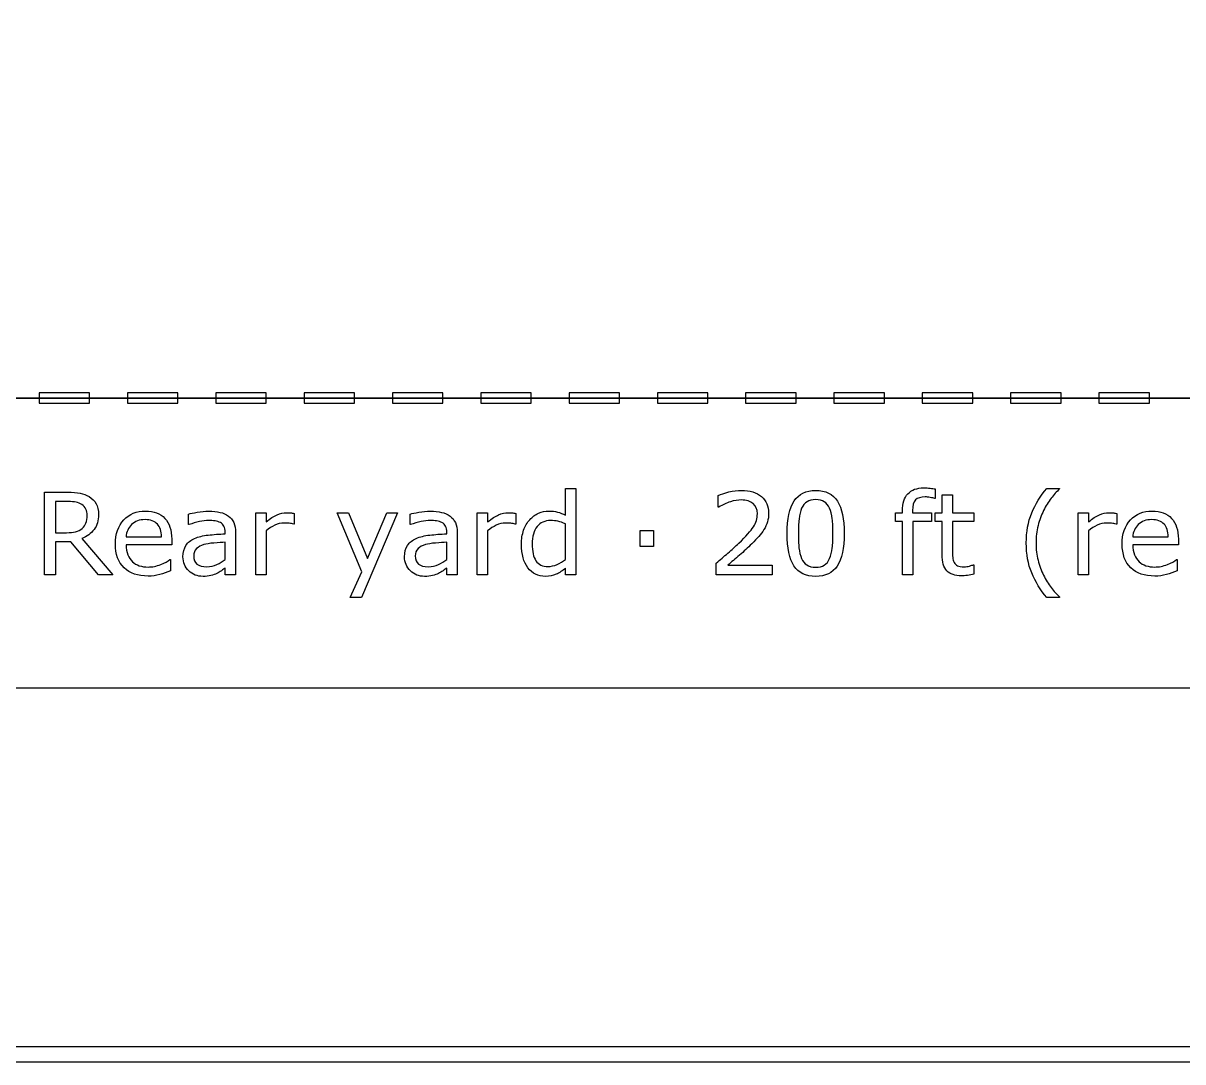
# Model space of a CAD drawing. Extents: x -13 to 750, y 12 to 2314.
# Drawn here: x 100.7 to 192.6, y 711.3 to 793.6 of the extents above; entities that cross this region are included whole.
import ezdxf

# ---------------------------------------------------------------- set-up
doc = ezdxf.new("R2010")
doc.units = 0
doc.layers.get('0').update_dxf_attribs({"linetype": 'CONTINUOUS'})

msp = doc.modelspace()

# ---------------------------------------------------------------- linework, layer by layer
at = {"color": 7}
for points in [[(43.400391, 1163.4896), (43.400391, 711.2904), (268.59961, 711.2904), (268.59961, 1163.4896)], [(44.599609, 1162.2904), (267.40039, 1162.2904), (267.40039, 712.4896), (44.599609, 712.4896)], [(44, 937.89), (268, 937.89), (268, 763.89), (44, 763.89)], [(44, 763.89), (268, 763.89), (268, 740.89), (44, 740.89)], [(102, 764.2904), (102, 763.4896), (106, 763.4896), (106, 764.2904)], [(109, 764.2904), (109, 763.4896), (113, 763.4896), (113, 764.2904)], [(116, 764.2904), (116, 763.4896), (120, 763.4896), (120, 764.2904)], [(123, 764.2904), (123, 763.4896), (127, 763.4896), (127, 764.2904)], [(130, 764.2904), (130, 763.4896), (134, 763.4896), (134, 764.2904)], [(137, 764.2904), (137, 763.4896), (141, 763.4896), (141, 764.2904)], [(144, 764.2904), (144, 763.4896), (148, 763.4896), (148, 764.2904)], [(151, 764.2904), (151, 763.4896), (155, 763.4896), (155, 764.2904)], [(158, 764.2904), (158, 763.4896), (162, 763.4896), (162, 764.2904)], [(165, 764.2904), (165, 763.4896), (169, 763.4896), (169, 764.2904)], [(172, 764.2904), (172, 763.4896), (176, 763.4896), (176, 764.2904)], [(179, 764.2904), (179, 763.4896), (183, 763.4896), (183, 764.2904)], [(186, 764.2904), (186, 763.4896), (190, 763.4896), (190, 764.2904)], [(105.80568, 754.5921), (105.80568, 754.5921)], [(130.41504, 754.7987), (127.5498, 748.0795), (126.6665, 748.0795), (127.58057, 750.1273), (125.625, 754.7987), (126.52148, 754.7987), (128.02881, 751.16), (129.54932, 754.7987)], [(150.68701, 752.1356), (149.63672, 752.1356), (149.63672, 753.3793), (150.68701, 753.3793)], [(165.81299, 753.1639), (165.81299, 753.1639)], [(164.65723, 751.1688), (164.65723, 751.1688)]]:
    msp.add_lwpolyline(points, close=True, dxfattribs=at)
for points in [[(107.84033, 749.89), (106.71094, 749.89), (104.52246, 752.4916), (103.29639, 752.4916), (103.29639, 749.89), (102.42627, 749.89), (102.42627, 756.4335), (104.25879, 756.4335)], [(143.72168, 754.6004), (143.72168, 756.7274), (144.54785, 756.7274), (144.54785, 749.89)], [(173.02445, 756.6838), (173.02441, 755.9281)], [(181.87939, 756.7279), (182.88574, 756.7279), (182.88574, 756.6839)], [(104.32031, 755.6867), (103.29639, 755.6867), (103.29639, 753.217), (104.17529, 753.217)], [(155.87695, 755.2381), (155.83305, 755.2381), (155.83305, 756.161)], [(173.02441, 755.9281), (172.98051, 755.9281)], [(173.56494, 751.4936), (173.56494, 754.104), (173.00684, 754.104), (173.00684, 754.7983), (173.56494, 754.7983), (173.56494, 756.2089), (174.39111, 756.2089), (174.39111, 754.7983), (176.09619, 754.7983), (176.09619, 754.104), (174.39111, 754.104), (174.39111, 751.8671)], [(113.88281, 753.8539), (113.83891, 753.8539), (113.83891, 754.6932)], [(119.99116, 753.3754), (119.99116, 749.89), (119.16499, 749.89), (119.16499, 754.7987), (119.99116, 754.7987), (119.99116, 754.0736)], [(122.22798, 754.7457), (122.22803, 753.8978)], [(131.44336, 753.8539), (131.39936, 753.8539), (131.39936, 754.6932)], [(137.5518, 753.3754), (137.5518, 749.89), (136.72563, 749.89), (136.72563, 754.7987), (137.5518, 754.7987), (137.5518, 754.0736)], [(139.78861, 754.7457), (139.78857, 753.8978)], [(171.22709, 754.9657), (171.22709, 754.7987), (172.71684, 754.7987), (172.71684, 754.1044), (171.25346, 754.1044), (171.25346, 749.89), (170.42729, 749.89), (170.42729, 754.1044), (169.86918, 754.1044), (169.86918, 754.7987), (170.42729, 754.7987), (170.42729, 754.9613)], [(185.17094, 753.3754), (185.17094, 749.89), (184.34477, 749.89), (184.34477, 754.7987), (185.17094, 754.7987), (185.17094, 754.0736)], [(187.40775, 754.7457), (187.40771, 753.8978)], [(122.22803, 753.8978), (122.18403, 753.8978)], [(139.78857, 753.8978), (139.74467, 753.8978)], [(143.72168, 751.0985), (143.72168, 753.9154)], [(187.40771, 753.8978), (187.36381, 753.8978)], [(105.37939, 752.7509), (107.84033, 749.89)], [(108.89063, 752.8915), (111.70313, 752.8915)], [(116.75244, 753.1335), (116.75244, 753.2609)], [(117.57426, 753.2208), (117.57422, 749.89)], [(134.31299, 753.1335), (134.31299, 753.2609)], [(135.13472, 753.2208), (135.13477, 749.89)], [(188.67773, 752.8915), (191.49023, 752.8915)], [(112.50732, 752.2587), (108.89063, 752.2587)], [(112.50728, 752.7069), (112.50732, 752.2587)], [(116.75244, 751.0985), (116.75244, 752.4652)], [(134.31299, 751.0985), (134.31299, 752.4652)], [(192.29443, 752.2587), (188.67773, 752.2587)], [(192.29439, 752.7069), (192.29443, 752.2587)], [(112.3667, 751.0897), (112.4106, 751.0897), (112.4106, 750.1888)], [(116.75244, 751.0984), (116.75244, 751.0985)], [(134.31299, 751.0984), (134.31299, 751.0985)], [(143.72168, 751.0983), (143.72168, 751.0985)], [(192.15381, 751.0897), (192.19771, 751.0897), (192.19771, 750.1888)], [(117.57422, 749.89), (116.75244, 749.89), (116.75244, 750.4129)], [(135.13477, 749.89), (134.31299, 749.89), (134.31299, 750.4129)], [(144.54785, 749.89), (143.72168, 749.89), (143.72168, 750.4042)], [(160.1001, 749.89), (155.67041, 749.89), (155.67041, 750.8085)], [(156.5801, 750.6415), (160.10012, 750.6415), (160.1001, 749.89)], [(176.05227, 750.6762), (176.09617, 750.6762), (176.09619, 749.9339)], [(182.88574, 748.0795), (181.87939, 748.0795)], [(182.88574, 748.1234), (182.88574, 748.0795)]]:
    msp.add_lwpolyline(points, dxfattribs=at)
for points in [[(104.25879, 756.4335), (104.654297, 756.4335), (104.983887, 756.407167), (105.24756, 756.3545)], [(155.83305, 756.161), (156.041057, 756.263533), (156.31791, 756.357267), (156.66361, 756.4422)], [(156.66361, 756.4422), (157.012243, 756.5272), (157.34916, 756.5697), (157.67436, 756.5697)], [(157.67436, 756.5697), (158.345253, 756.5697), (158.87113, 756.4071), (159.25199, 756.0819)], [(161.83594, 755.7303), (162.202147, 756.286967), (162.773433, 756.5653), (163.5498, 756.5653)], [(163.5498, 756.5653), (164.33496, 756.5653), (164.907717, 756.282567), (165.26807, 755.7171)], [(170.86234, 756.3016), (171.15238, 756.615067), (171.571327, 756.7718), (172.11918, 756.7718)], [(172.11918, 756.7718), (172.303753, 756.7718), (172.46928, 756.763133), (172.61576, 756.7458)], [(172.61576, 756.7458), (172.765173, 756.728467), (172.901403, 756.7078), (173.02445, 756.6838)], [(180.6709, 754.7811), (180.958007, 755.484233), (181.360837, 756.133167), (181.87939, 756.7279)], [(182.88574, 756.6839), (182.64844, 756.470033), (182.42139, 756.2225), (182.20459, 755.9413)], [(104.93115, 755.6337), (104.758303, 755.669033), (104.55469, 755.6867), (104.32031, 755.6867)], [(105.37939, 755.4579), (105.253417, 755.542833), (105.104003, 755.601433), (104.93115, 755.6337)], [(105.24756, 756.3545), (105.511233, 756.3045), (105.748537, 756.213667), (105.95947, 756.082)], [(105.95947, 756.082), (106.196777, 755.9326), (106.381347, 755.743633), (106.51318, 755.5151)], [(106.51318, 755.5151), (106.647947, 755.2895), (106.71533, 755.0024), (106.71533, 754.6538)], [(156.78662, 755.6688), (156.476073, 755.575067), (156.17285, 755.4315), (155.87695, 755.2381)], [(157.65234, 755.8094), (157.38574, 755.8094), (157.097167, 755.762533), (156.78662, 755.6688)], [(158.58838, 755.5194), (158.36572, 755.712733), (158.053707, 755.8094), (157.65234, 755.8094)], [(158.92676, 754.724), (158.92676, 755.0638), (158.813967, 755.328933), (158.58838, 755.5194)], [(159.25199, 756.0819), (159.63285, 755.759633), (159.82328, 755.321633), (159.82328, 754.7679)], [(161.28662, 753.1551), (161.28662, 754.318233), (161.469727, 755.176633), (161.83594, 755.7303)], [(162.86426, 755.6688), (162.685547, 755.554533), (162.543457, 755.3817), (162.43799, 755.1503)], [(163.5498, 755.8402), (163.274413, 755.8402), (163.0459, 755.783067), (162.86426, 755.6688)], [(164.23096, 755.6688), (164.05518, 755.783067), (163.828127, 755.8402), (163.5498, 755.8402)], [(164.65283, 755.159), (164.55029, 755.3846), (164.409667, 755.554533), (164.23096, 755.6688)], [(165.26807, 755.7171), (165.63135, 755.154633), (165.81299, 754.303567), (165.81299, 753.1639)], [(170.42729, 754.9613), (170.42729, 755.5443), (170.572307, 755.991067), (170.86234, 756.3016)], [(171.4644, 755.8138), (171.306193, 755.658533), (171.22709, 755.375833), (171.22709, 754.9657)], [(172.23783, 756.0511), (171.883337, 756.0511), (171.625527, 755.972), (171.4644, 755.8138)], [(172.62455, 756.0071), (172.47807, 756.036433), (172.349163, 756.0511), (172.23783, 756.0511)], [(172.98051, 755.9281), (172.88969, 755.954767), (172.771037, 755.9811), (172.62455, 756.0071)], [(182.20459, 755.9413), (181.990723, 755.662967), (181.791503, 755.337767), (181.60693, 754.9657)], [(105.70459, 755.0887), (105.640123, 755.235233), (105.531723, 755.3583), (105.37939, 755.4579)], [(105.80566, 754.5921), (105.80566, 754.779633), (105.77197, 754.945167), (105.70459, 755.0887)], [(105.70898, 753.9813), (105.773447, 754.142433), (105.80568, 754.346033), (105.80568, 754.5921)], [(106.71533, 754.6538), (106.71533, 754.182133), (106.59668, 753.7866), (106.35938, 753.4672)], [(108.70601, 754.2274), (109.145463, 754.699067), (109.722613, 754.9349), (110.43746, 754.9349)], [(110.43746, 754.9349), (111.099567, 754.9349), (111.609333, 754.741533), (111.96676, 754.3548)], [(113.83891, 754.6932), (114.000043, 754.7372), (114.232953, 754.785533), (114.53764, 754.8382)], [(114.53764, 754.8382), (114.842327, 754.890867), (115.14262, 754.9172), (115.43852, 754.9172)], [(115.43852, 754.9172), (115.78422, 754.9172), (116.084513, 754.887867), (116.3394, 754.8292)], [(116.3394, 754.8292), (116.597207, 754.773867), (116.81986, 754.677167), (117.00736, 754.5391)], [(119.99116, 754.0736), (120.319287, 754.337267), (120.60786, 754.5233), (120.85688, 754.6317)], [(120.85688, 754.6317), (121.108833, 754.743033), (121.365183, 754.7987), (121.62593, 754.7987)], [(121.62593, 754.7987), (121.769483, 754.7987), (121.873487, 754.794367), (121.93794, 754.7857)], [(121.93794, 754.7857), (122.002407, 754.779033), (122.099087, 754.7657), (122.22798, 754.7457)], [(131.39936, 754.6932), (131.560493, 754.7372), (131.793403, 754.785533), (132.09809, 754.8382)], [(132.09809, 754.8382), (132.402783, 754.890867), (132.703077, 754.9172), (132.99897, 754.9172)], [(132.99897, 754.9172), (133.344677, 754.9172), (133.64497, 754.887867), (133.89985, 754.8292)], [(133.89985, 754.8292), (134.157663, 754.773867), (134.38032, 754.677167), (134.56782, 754.5391)], [(137.5518, 754.0736), (137.879927, 754.337267), (138.1685, 754.5233), (138.41752, 754.6317)], [(138.41752, 754.6317), (138.669473, 754.743033), (138.92582, 754.7987), (139.18656, 754.7987)], [(139.18656, 754.7987), (139.33012, 754.7987), (139.434127, 754.794367), (139.49858, 754.7857)], [(139.49858, 754.7857), (139.563047, 754.779033), (139.659723, 754.7657), (139.78861, 754.7457)], [(140.88721, 754.2494), (141.08643, 754.472067), (141.317873, 754.641967), (141.58154, 754.7591)], [(141.58154, 754.7591), (141.848147, 754.8763), (142.123537, 754.9349), (142.40771, 754.9349)], [(142.40771, 754.9349), (142.665523, 754.9349), (142.89404, 754.9069), (143.09326, 754.8509)], [(143.09326, 754.8509), (143.29248, 754.798233), (143.501953, 754.714733), (143.72168, 754.6004)], [(158.61475, 753.6825), (158.822757, 754.004767), (158.92676, 754.351933), (158.92676, 754.724)], [(159.82328, 754.7679), (159.82328, 754.5189), (159.791047, 754.286), (159.72658, 754.0692)], [(162.43799, 755.1503), (162.338377, 754.9335), (162.26953, 754.650767), (162.23145, 754.3021)], [(164.86377, 754.3241), (164.828637, 754.652233), (164.758323, 754.930533), (164.65283, 755.159)], [(180.24023, 752.4037), (180.24023, 753.2855), (180.383787, 754.077967), (180.6709, 754.7811)], [(181.60693, 754.9657), (181.43115, 754.605367), (181.287597, 754.2084), (181.17627, 753.7748)], [(185.17094, 754.0736), (185.499067, 754.337267), (185.78764, 754.5233), (186.03666, 754.6317)], [(186.03666, 754.6317), (186.288613, 754.743033), (186.54496, 754.7987), (186.8057, 754.7987)], [(186.8057, 754.7987), (186.94926, 754.7987), (187.053267, 754.794367), (187.11772, 754.7857)], [(187.11772, 754.7857), (187.182187, 754.779033), (187.278863, 754.7657), (187.40775, 754.7457)], [(188.49312, 754.2274), (188.932573, 754.699067), (189.509723, 754.9349), (190.22457, 754.9349)], [(190.22457, 754.9349), (190.886677, 754.9349), (191.396443, 754.741533), (191.75387, 754.3548)], [(105.41895, 753.5594), (105.550783, 753.682467), (105.64746, 753.8231), (105.70898, 753.9813)], [(108.05123, 752.3158), (108.05123, 753.118533), (108.26949, 753.755733), (108.70601, 754.2274)], [(109.33447, 753.8627), (109.07373, 753.6019), (108.925783, 753.278167), (108.89063, 752.8915)], [(110.39355, 754.2538), (109.95117, 754.2538), (109.598143, 754.123433), (109.33447, 753.8627)], [(111.37354, 753.8978), (111.159667, 754.135133), (110.833003, 754.2538), (110.39355, 754.2538)], [(111.70313, 752.8915), (111.700463, 753.3251), (111.5906, 753.660533), (111.37354, 753.8978)], [(111.96676, 754.3548), (112.327107, 753.968133), (112.50728, 753.418833), (112.50728, 752.7069)], [(114.70898, 754.1), (114.44238, 754.044667), (114.16699, 753.962633), (113.88281, 753.8539)], [(115.43408, 754.188), (115.217287, 754.188), (114.975587, 754.158667), (114.70898, 754.1)], [(115.94824, 754.153), (115.78418, 754.176333), (115.612793, 754.188), (115.43408, 754.188)], [(116.37012, 754.0168), (116.252933, 754.084133), (116.112307, 754.129533), (115.94824, 754.153)], [(116.65137, 753.7267), (116.586903, 753.849767), (116.493153, 753.946467), (116.37012, 754.0168)], [(116.75244, 753.2609), (116.75244, 753.448433), (116.71875, 753.6037), (116.65137, 753.7267)], [(117.00736, 754.5391), (117.191933, 754.404367), (117.33256, 754.230067), (117.42924, 754.0162)], [(117.42924, 754.0162), (117.52592, 753.802333), (117.57426, 753.5372), (117.57426, 753.2208)], [(120.67671, 753.8104), (120.439403, 753.699067), (120.210887, 753.554067), (119.99116, 753.3754)], [(121.41499, 753.9818), (121.160103, 753.9818), (120.91401, 753.924667), (120.67671, 753.8104)], [(121.82368, 753.9598), (121.70942, 753.974467), (121.57319, 753.9818), (121.41499, 753.9818)], [(122.18403, 753.8978), (122.060983, 753.927133), (121.940867, 753.9478), (121.82368, 753.9598)], [(132.26953, 754.1), (132.00293, 754.044667), (131.72754, 753.962633), (131.44336, 753.8539)], [(132.99463, 754.188), (132.77783, 754.188), (132.53613, 754.158667), (132.26953, 754.1)], [(133.50879, 754.153), (133.34473, 754.176333), (133.173343, 754.188), (132.99463, 754.188)], [(133.93066, 754.0168), (133.813473, 754.084133), (133.67285, 754.129533), (133.50879, 754.153)], [(134.21191, 753.7267), (134.147443, 753.849767), (134.053693, 753.946467), (133.93066, 754.0168)], [(134.31299, 753.2609), (134.31299, 753.448433), (134.279297, 753.6037), (134.21191, 753.7267)], [(134.56782, 754.5391), (134.752393, 754.404367), (134.89302, 754.230067), (134.9897, 754.0162)], [(134.9897, 754.0162), (135.08638, 753.802333), (135.13472, 753.5372), (135.13472, 753.2208)], [(138.23734, 753.8104), (138.00004, 753.699067), (137.771527, 753.554067), (137.5518, 753.3754)], [(138.97563, 753.9818), (138.720743, 753.9818), (138.474647, 753.924667), (138.23734, 753.8104)], [(139.38432, 753.9598), (139.27006, 753.974467), (139.13383, 753.9818), (138.97563, 753.9818)], [(139.74467, 753.8978), (139.621623, 753.927133), (139.501507, 753.9478), (139.38432, 753.9598)], [(140.40381, 753.4188), (140.523923, 753.744), (140.685057, 754.020867), (140.88721, 754.2494)], [(141.46729, 753.6955), (141.209477, 753.373233), (141.08057, 752.9162), (141.08057, 752.3244)], [(142.54834, 754.1789), (142.085447, 754.1789), (141.725097, 754.017767), (141.46729, 753.6955)], [(143.12402, 754.1219), (142.94824, 754.1599), (142.756347, 754.1789), (142.54834, 754.1789)], [(143.72168, 753.9154), (143.499027, 754.015), (143.299807, 754.083833), (143.12402, 754.1219)], [(157.45898, 752.3861), (158.02148, 752.931033), (158.406737, 753.363167), (158.61475, 753.6825)], [(159.72658, 754.0692), (159.665047, 753.855333), (159.572763, 753.651733), (159.44973, 753.4584)], [(162.23145, 754.3021), (162.196317, 753.9535), (162.17875, 753.571167), (162.17875, 753.1551)], [(164.92087, 753.1639), (164.92087, 753.609233), (164.901837, 753.995967), (164.86377, 754.3241)], [(181.17627, 753.7748), (181.06787, 753.3412), (181.01367, 752.884167), (181.01367, 752.4037)], [(185.85649, 753.8104), (185.619183, 753.699067), (185.390667, 753.554067), (185.17094, 753.3754)], [(186.59477, 753.9818), (186.339883, 753.9818), (186.09379, 753.924667), (185.85649, 753.8104)], [(187.00346, 753.9598), (186.8892, 753.974467), (186.75297, 753.9818), (186.59477, 753.9818)], [(187.36381, 753.8978), (187.240763, 753.927133), (187.120647, 753.9478), (187.00346, 753.9598)], [(187.83834, 752.3158), (187.83834, 753.118533), (188.0566, 753.755733), (188.49312, 754.2274)], [(189.12158, 753.8627), (188.86084, 753.6019), (188.71289, 753.278167), (188.67773, 752.8915)], [(190.18066, 754.2538), (189.73828, 754.2538), (189.385253, 754.123433), (189.12158, 753.8627)], [(191.16064, 753.8978), (190.946773, 754.135133), (190.620113, 754.2538), (190.18066, 754.2538)], [(191.49023, 752.8915), (191.487563, 753.3251), (191.3777, 753.660533), (191.16064, 753.8978)], [(191.75387, 754.3548), (192.114217, 753.968133), (192.29439, 753.418833), (192.29439, 752.7069)], [(104.17529, 753.217), (104.450683, 753.217), (104.69092, 753.240333), (104.896, 753.287)], [(104.896, 753.287), (105.101073, 753.337), (105.27539, 753.4278), (105.41895, 753.5594)], [(106.35938, 753.4672), (106.122073, 753.1508), (105.79541, 752.912033), (105.37939, 752.7509)], [(113.64111, 752.215), (113.802243, 752.446467), (114.03076, 752.6281), (114.32666, 752.7599)], [(114.32666, 752.7599), (114.625487, 752.891767), (114.984373, 752.981133), (115.40332, 753.028)], [(115.40332, 753.028), (115.822267, 753.074667), (116.271973, 753.109833), (116.75244, 753.1335)], [(131.20166, 752.215), (131.362793, 752.446467), (131.59131, 752.6281), (131.88721, 752.7599)], [(131.88721, 752.7599), (132.186037, 752.891767), (132.544923, 752.981133), (132.96387, 753.028)], [(132.96387, 753.028), (133.382817, 753.074667), (133.832523, 753.109833), (134.31299, 753.1335)], [(140.22803, 752.307), (140.22803, 752.723), (140.286623, 753.0936), (140.40381, 753.4188)], [(159.04543, 752.9222), (158.893083, 752.746467), (158.707047, 752.551667), (158.48732, 752.3378)], [(159.44973, 753.4584), (159.33547, 753.276733), (159.200703, 753.098), (159.04543, 752.9222)], [(161.82715, 750.5887), (161.466797, 751.145367), (161.28662, 752.000833), (161.28662, 753.1551)], [(162.17875, 753.1551), (162.17875, 752.6981), (162.19485, 752.3158), (162.22705, 752.0082)], [(164.86377, 752.0038), (164.901837, 752.326067), (164.92087, 752.712767), (164.92087, 753.1639)], [(165.81299, 753.1639), (165.81299, 751.9891), (165.62842, 751.1263), (165.25928, 750.5755)], [(108.73678, 750.4349), (108.279747, 750.8773), (108.05123, 751.504267), (108.05123, 752.3158)], [(108.89063, 752.2587), (108.89063, 751.9569), (108.93604, 751.6932), (109.02686, 751.4676)], [(113.40381, 751.3141), (113.40381, 751.686167), (113.48291, 751.986467), (113.64111, 752.215)], [(114.47607, 751.9553), (114.32959, 751.8147), (114.25635, 751.6199), (114.25635, 751.3709)], [(115.05176, 752.2717), (114.814453, 752.204367), (114.622557, 752.0989), (114.47607, 751.9553)], [(115.86035, 752.3992), (115.52051, 752.369867), (115.25098, 752.327367), (115.05176, 752.2717)], [(116.75244, 752.4652), (116.500487, 752.450533), (116.203123, 752.428533), (115.86035, 752.3992)], [(130.96436, 751.3141), (130.96436, 751.686167), (131.04346, 751.986467), (131.20166, 752.215)], [(132.03662, 751.9553), (131.890133, 751.8147), (131.81689, 751.6199), (131.81689, 751.3709)], [(132.6123, 752.2717), (132.375, 752.204367), (132.183107, 752.0989), (132.03662, 751.9553)], [(133.4209, 752.3992), (133.081053, 752.369867), (132.81152, 752.327367), (132.6123, 752.2717)], [(134.31299, 752.4652), (134.061037, 752.450533), (133.763673, 752.428533), (133.4209, 752.3992)], [(140.74219, 750.4305), (140.399417, 750.8817), (140.22803, 751.5072), (140.22803, 752.307)], [(141.08057, 752.3244), (141.08057, 751.7414), (141.180177, 751.297533), (141.37939, 750.9928)], [(156.59326, 751.5995), (156.903807, 751.863167), (157.19238, 752.125367), (157.45898, 752.3861)], [(158.48732, 752.3378), (158.173847, 752.030133), (157.850117, 751.7313), (157.51613, 751.4413)], [(162.22705, 752.0082), (162.25925, 751.700533), (162.328097, 751.425133), (162.43359, 751.182)], [(164.65723, 751.1688), (164.75977, 751.406133), (164.828617, 751.684467), (164.86377, 752.0038)], [(174.39111, 751.8671), (174.39111, 751.6093), (174.396977, 751.407167), (174.40871, 751.2607)], [(180.6709, 750.0262), (180.383787, 750.729333), (180.24023, 751.521833), (180.24023, 752.4037)], [(181.01367, 752.4037), (181.01367, 751.9027), (181.066403, 751.4442), (181.17187, 751.0282)], [(188.52389, 750.4349), (188.066857, 750.8773), (187.83834, 751.504267), (187.83834, 752.3158)], [(188.67773, 752.2587), (188.67773, 751.9569), (188.72314, 751.6932), (188.81396, 751.4676)], [(109.02686, 751.4676), (109.11768, 751.245), (109.24219, 751.0619), (109.40039, 750.9183)], [(109.40039, 750.9183), (109.552737, 750.7777), (109.732913, 750.672233), (109.94092, 750.6019)], [(111.6416, 750.6942), (111.981447, 750.828933), (112.223147, 750.960767), (112.3667, 751.0897)], [(113.86523, 750.1935), (113.557617, 750.4865), (113.40381, 750.860033), (113.40381, 751.3141)], [(114.25635, 751.3709), (114.25635, 751.089633), (114.34131, 750.8772), (114.51123, 750.7336)], [(116.08447, 750.6897), (116.324703, 750.803967), (116.54736, 750.9402), (116.75244, 751.0984)], [(131.42578, 750.1935), (131.118167, 750.4865), (130.96436, 750.860033), (130.96436, 751.3141)], [(131.81689, 751.3709), (131.81689, 751.089633), (131.901853, 750.8772), (132.07178, 750.7336)], [(133.64502, 750.6897), (133.885253, 750.803967), (134.10791, 750.9402), (134.31299, 751.0984)], [(141.37939, 750.9928), (141.57861, 750.691067), (141.897947, 750.5402), (142.3374, 750.5402)], [(143.04932, 750.694), (143.289553, 750.799467), (143.513673, 750.934233), (143.72168, 751.0983)], [(155.67041, 750.8085), (155.97803, 751.072167), (156.285647, 751.335833), (156.59326, 751.5995)], [(157.51613, 751.4413), (157.18215, 751.154167), (156.87014, 750.887567), (156.5801, 750.6415)], [(162.43359, 751.182), (162.53027, 750.953467), (162.666503, 750.779133), (162.84229, 750.659)], [(164.23535, 750.6503), (164.41699, 750.7645), (164.557617, 750.937333), (164.65723, 751.1688)], [(173.95605, 750.1972), (173.69531, 750.466733), (173.56494, 750.898867), (173.56494, 751.4936)], [(174.40871, 751.2607), (174.420443, 751.117167), (174.46146, 750.9824), (174.53176, 750.8564)], [(181.17187, 751.0282), (181.28027, 750.6122), (181.42529, 750.2167), (181.60693, 749.8417)], [(188.81396, 751.4676), (188.904787, 751.245), (189.0293, 751.0619), (189.1875, 750.9183)], [(189.1875, 750.9183), (189.339847, 750.7777), (189.520023, 750.672233), (189.72803, 750.6019)], [(191.42871, 750.6942), (191.768557, 750.828933), (192.010257, 750.960767), (192.15381, 751.0897)], [(110.644, 749.7757), (109.829547, 749.7757), (109.193807, 749.995433), (108.73678, 750.4349)], [(109.94092, 750.6019), (110.151853, 750.531567), (110.383297, 750.4964), (110.63525, 750.4964)], [(110.63525, 750.4964), (110.969237, 750.4964), (111.304687, 750.562333), (111.6416, 750.6942)], [(112.4106, 750.1888), (112.13228, 750.0716), (111.848103, 749.973467), (111.55807, 749.8944)], [(114.99023, 749.7541), (114.54785, 749.7541), (114.17285, 749.900567), (113.86523, 750.1935)], [(114.51123, 750.7336), (114.68115, 750.593), (114.940427, 750.5227), (115.28906, 750.5227)], [(115.28906, 750.5227), (115.5791, 750.5227), (115.844237, 750.578367), (116.08447, 750.6897)], [(116.09326, 749.9911), (115.955567, 749.9237), (115.797363, 749.868033), (115.61865, 749.8241)], [(116.45361, 750.202), (116.330563, 750.114133), (116.210447, 750.043833), (116.09326, 749.9911)], [(116.75244, 750.4129), (116.6792, 750.3629), (116.57959, 750.2926), (116.45361, 750.202)], [(132.55078, 749.7541), (132.1084, 749.7541), (131.7334, 749.900567), (131.42578, 750.1935)], [(132.07178, 750.7336), (132.2417, 750.593), (132.500977, 750.5227), (132.84961, 750.5227)], [(132.84961, 750.5227), (133.13965, 750.5227), (133.404787, 750.578367), (133.64502, 750.6897)], [(133.65381, 749.9911), (133.516117, 749.9237), (133.357913, 749.868033), (133.1792, 749.8241)], [(134.01416, 750.202), (133.891113, 750.114133), (133.770997, 750.043833), (133.65381, 749.9911)], [(134.31299, 750.4129), (134.239743, 750.3629), (134.140133, 750.2926), (134.01416, 750.202)], [(142.13965, 749.7538), (141.55371, 749.7538), (141.08789, 749.979367), (140.74219, 750.4305)], [(142.3374, 750.5402), (142.571773, 750.5402), (142.80908, 750.591467), (143.04932, 750.694)], [(143.72168, 750.4042), (143.484373, 750.199067), (143.236813, 750.0394), (142.979, 749.9252)], [(163.5498, 749.7538), (162.764647, 749.7538), (162.19043, 750.0321), (161.82715, 750.5887)], [(162.84229, 750.659), (163.020997, 750.538933), (163.256833, 750.4789), (163.5498, 750.4789)], [(163.5498, 750.4789), (163.825193, 750.4789), (164.05371, 750.536033), (164.23535, 750.6503)], [(165.25928, 750.5755), (164.893067, 750.0277), (164.32324, 749.7538), (163.5498, 749.7538)], [(175.09863, 749.7929), (174.597657, 749.7929), (174.216797, 749.927667), (173.95605, 750.1972)], [(174.53176, 750.8564), (174.596227, 750.7392), (174.684117, 750.652767), (174.79543, 750.5971)], [(174.79543, 750.5971), (174.90969, 750.544433), (175.08254, 750.5181), (175.31398, 750.5181)], [(175.31398, 750.5181), (175.448747, 750.5181), (175.589373, 750.5371), (175.73586, 750.5751)], [(175.73586, 750.5751), (175.882347, 750.616433), (175.987817, 750.650133), (176.05227, 750.6762)], [(181.87939, 748.0795), (181.360837, 748.674167), (180.958007, 749.323067), (180.6709, 750.0262)], [(190.43111, 749.7757), (189.616657, 749.7757), (188.980917, 749.995433), (188.52389, 750.4349)], [(189.72803, 750.6019), (189.938963, 750.531567), (190.170407, 750.4964), (190.42236, 750.4964)], [(190.42236, 750.4964), (190.756347, 750.4964), (191.091797, 750.562333), (191.42871, 750.6942)], [(192.19771, 750.1888), (191.91939, 750.0716), (191.63521, 749.973467), (191.34517, 749.8944)], [(111.55807, 749.8944), (111.26803, 749.815267), (110.96334, 749.7757), (110.644, 749.7757)], [(115.61865, 749.8241), (115.439943, 749.777433), (115.23047, 749.7541), (114.99023, 749.7541)], [(133.1792, 749.8241), (133.000487, 749.777433), (132.791013, 749.7541), (132.55078, 749.7541)], [(142.979, 749.9252), (142.721193, 749.810933), (142.44141, 749.7538), (142.13965, 749.7538)], [(175.58643, 749.8329), (175.404783, 749.806233), (175.242183, 749.7929), (175.09863, 749.7929)], [(176.09619, 749.9339), (175.940917, 749.893233), (175.770997, 749.859567), (175.58643, 749.8329)], [(181.60693, 749.8417), (181.782717, 749.4813), (181.9834, 749.1561), (182.20898, 748.8661)], [(191.34517, 749.8944), (191.055137, 749.815267), (190.75045, 749.7757), (190.43111, 749.7757)], [(182.20898, 748.8661), (182.434567, 748.5731), (182.660153, 748.325533), (182.88574, 748.1234)]]:
    msp.add_open_spline(points, degree=3, dxfattribs=at)

doc.saveas('drawing.dxf')
